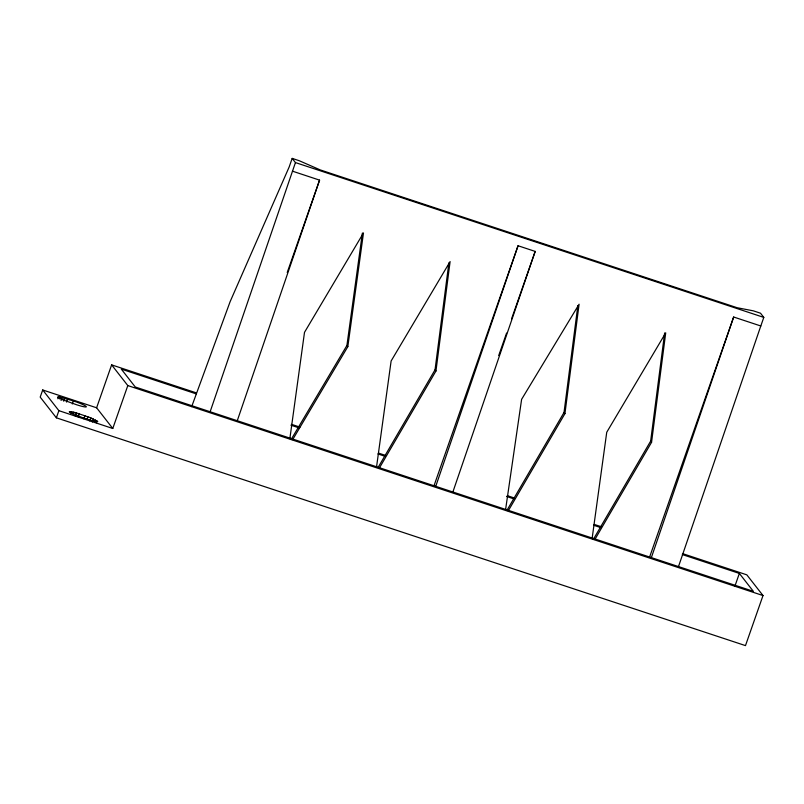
<?xml version="1.0" encoding="UTF-8"?>
<svg xmlns="http://www.w3.org/2000/svg" width="804" height="804" viewBox="0 0 804 804"><rect width="100%" height="100%" fill="white"/><g stroke="black" fill="none" stroke-linecap="round" stroke-linejoin="round"><path stroke-width="1.21" d="M378.342 467.054L435.034 369.85L448.873 262.908M379.247 468.219L435.949 371.016L450.099 261.581L391.126 360.986L376.493 467.285M507.324 509.696L564.026 412.482L577.855 305.54M508.239 510.862L564.931 413.648L579.091 304.224L521.615 399.337L505.545 509.887M593.322 539.414L650.647 441.125L664.647 332.936M594.859 539.494L651.562 442.29L665.712 332.856L606.739 432.261L592.106 538.559M289.862 438.652L304.505 332.343L363.478 232.949L347.82 346.665L292.646 439.657M291.108 439.557L346.906 345.499L362.393 233.019M210.135 411.759L295.45 162.579L292.174 158.388L289.169 166.971L230.125 301.661L191.684 406.613M237.27 420.723L319.57 180.136L292.445 171.162M435.748 486.33L518.047 245.743L535.183 251.411L452.883 491.998M651.361 557.604L733.66 317.017L760.795 325.982L763.8 317.399L760.524 313.208L753.378 310.846L737.188 307.741L320.243 169.915L299.309 160.75L292.174 158.388M678.496 566.579L760.795 325.982M96.611 407.789L111.635 364.875L127.806 385.578L112.781 428.482L96.611 407.789L42.702 389.97L40.2 397.116L56.37 417.819L745.479 645.612L763.006 595.553L746.836 574.85L682.485 553.584M57.777 398.734L58.491 396.694L73.365 400.915A12.191 1.296 19.3 0 1 86.249 406.563A12.191 1.296 19.3 0 1 76.279 404.643L62.069 399.538L57.687 397.116L58.491 396.694M59.295 398.945L60.009 396.905M61.064 400.452L62.139 397.387M56.37 417.819L58.873 410.663L42.702 389.97M63.677 401.176L64.752 398.121M66.581 402.09L67.657 399.025M72.29 403.98L73.365 400.915M70.832 413.728L71.556 411.678L76.3 412.894L90.822 417.829L97.786 421.688L93.344 421.065L82.119 417.537L69.234 411.899L71.556 411.678M72.973 414.211L73.687 412.171M75.224 415.959L76.3 412.894M78.129 416.874L79.204 413.809M83.837 418.763L84.912 415.698M87.204 418.783L87.917 416.733M89.746 420.894L90.822 417.829M92.349 421.979L93.415 418.914M94.822 421.939L95.535 419.899M96.309 422.763L97.033 420.723M287.229 272.476L319.57 180.136M433.889 486.078L518.047 245.743M498.701 355.589L506.58 333.097M511.555 318.886L535.183 251.411M649.501 557.353L733.66 317.017M734.896 586.176L739.358 573.423L682.325 554.569M295.45 162.579L763.8 317.399M111.635 364.875L196.246 392.844M291.591 424.361L299.932 427.125M378.583 453.124L385.739 455.486M507.294 495.666L514.449 498.038M594.297 524.429L601.442 526.791M196.156 393.849L121.293 369.106L135.283 387.005L753.348 591.322L739.358 573.423M290.907 425.175L299.249 427.929M377.9 453.928L385.046 456.3M506.6 496.48L513.746 498.842M593.593 525.233L600.739 527.595M127.806 385.578L763.006 595.553M58.873 410.663L112.781 428.482M650.647 441.125L651.562 442.29M564.026 412.482L564.931 413.648M435.034 369.85L435.949 371.016M346.906 345.499L347.82 346.665"/></g></svg>
